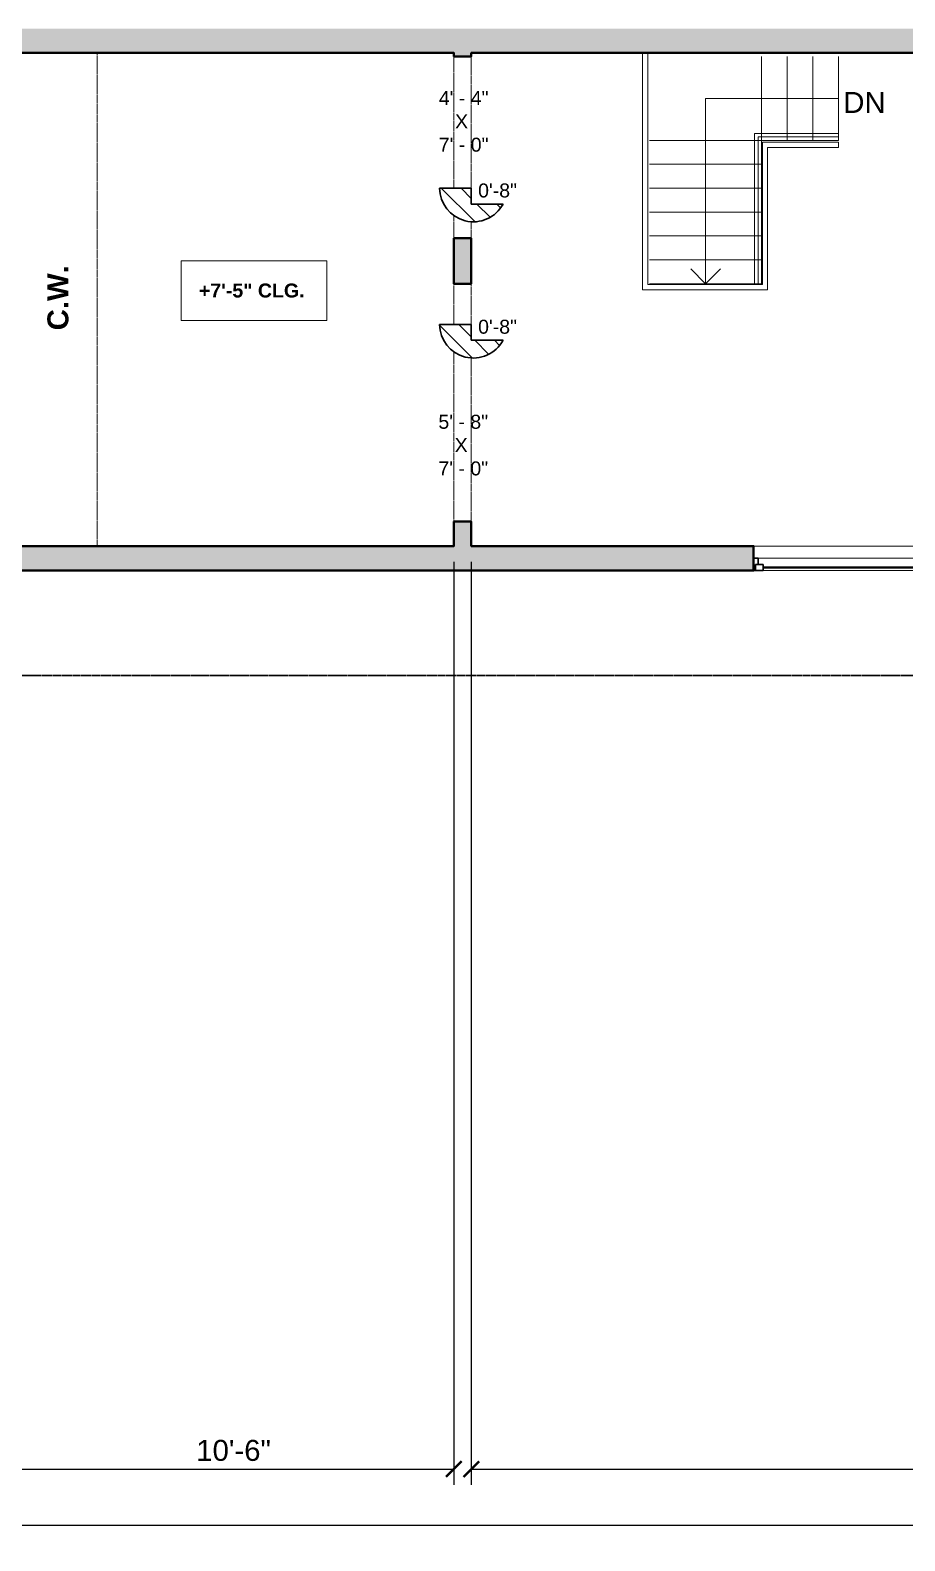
# Model space of a CAD drawing. Header units: inches. Extents: x -2078 to 106214, y -964 to 6385.
# Drawn here: x 40184.7 to 40434.9, y 3592.8 to 4024.7 of the extents above; entities that cross this region are included whole.
import ezdxf

# ---------------------------------------------------------------- set-up
doc = ezdxf.new("R2010")
doc.units = ezdxf.units.IN
doc.header["$MEASUREMENT"] = 0
doc.linetypes.add('HIDDEN2', pattern=[0.1875, 0.125, -0.0625])
for name, color, linetype, lineweight in [('A-ANNO', 2, 'Continuous', 5), ('A-ANNO-DIMS', 1, 'Continuous', 9), ('A-DETL-MEDM', 33, 'Continuous', 30), ('A-DETL-THIN', 151, 'Continuous', 9), ('A-DOOR', 1, 'Continuous', 18), ('A-GLAZ', 2, 'Continuous', 30), ('A-HIDDEN', 2, 'HIDDEN2', 18), ('A-RAILING', 4, 'Continuous', 9), ('A-STRS', 4, 'Continuous', 9), ('A-WALL', 3, 'Continuous', 40), ('A-WINDOWS', 2, 'Continuous', 18)]:
    doc.layers.add(name, color=color, linetype=linetype, lineweight=lineweight)
doc.layers.add('A-HATCH', color=9, linetype='Continuous')
doc.styles.add('Arial', font='arial.ttf')
doc.styles.add('Arial_2', font='arial.ttf', dxfattribs={"height": 3})
doc.styles.add('Arial_B', font='arialbd.ttf', dxfattribs={"height": 4.5})
doc.styles.add('Arial_B_1', font='arialbd.ttf', dxfattribs={"height": 3})
doc.styles.add('JC', font='arial.ttf', dxfattribs={"height": 0.125})
doc.dimstyles.new('JC-DIMS', dxfattribs={"dimtxt": 0.125, "dimasz": 0.09375, "dimexe": 0.09375, "dimexo": 0.09375, "dimgap": 0.046875, "dimtad": 1, "dimdec": 1, "dimzin": 0, "dimdsep": 46, "dimlunit": 4, "dimtxsty": 'JC', "dimblk": 'ARCHTICK', "dimcen": 0.09, "dimclrd": 1, "dimclre": 1, "dimclrt": 256, "dimadec": 0, "dimazin": 0, "dimtfac": 1, "dimtdec": 1, "dimtofl": 0, "dimtmove": 1, "dimatfit": 3, "dimfxl": 1, "dimtolj": 1, "dimtzin": 0, "dimarcsym": 0})
pattern_1 = [(135, (41433.553, 4952.684), (-2.828427, -2.828427), [])]

# ---------------------------------------------------------------- blocks, each defined once
blk = doc.blocks.new('JC_OPENING DOOR - OPENING DOOR-1501209-4-2nd Floor - Auditorium')
at = {"linetype": 'HIDDEN2'}
for p, q in [((14.27, 2.5), (-34.32, 2.5)), ((33.68, 2.5), (22.05, 2.5)), ((-34.32, -2.5), (12.48, -2.5)), ((22.05, -2.5), (33.68, -2.5))]:
    blk.add_line(p, q, dxfattribs=at)
for p, q in [((-34.32, 2.5), (-34.32, -2.5)), ((33.68, -2.5), (33.68, 2.5))]:
    blk.add_line(p, q)
blk = doc.blocks.new('JC_OPENING DOOR - OPENING DOOR-1501301-4-2nd Floor - Auditorium')
at = {"color": 1, "linetype": 'HIDDEN2'}
for p, q in [((11.34, 2.5), (-26.32, 2.5)), ((25.68, 2.5), (20.91, 2.5)), ((-26.32, -2.5), (11.34, -2.5)), ((19.12, -2.5), (25.68, -2.5))]:
    blk.add_line(p, q, dxfattribs=at)
at = {"color": 1}
for p, q in [((-26.32, 2.5), (-26.32, -2.5)), ((25.68, -2.5), (25.68, 2.5))]:
    blk.add_line(p, q, dxfattribs=at)
blk = doc.blocks.new('Top Rail Type - Top Rail_Internal_-V1-4-2nd Floor - Auditorium')
at = {"layer": 'A-RAILING'}
for p, q in [((-1073.63, -934.45), (-1073.63, -1002.2)), ((-1072.13, -934.45), (-1072.13, -1000.7)), ((-1039.38, -959.95), (-1017.63, -959.95)), ((-1039.38, -1000.7), (-1039.38, -959.95)), ((-1037.88, -961.45), (-1017.63, -961.45)), ((-1037.88, -1002.2), (-1037.88, -961.45)), ((-1017.63, -959.95), (-1017.63, -961.45)), ((-1072.13, -1000.7), (-1039.38, -1000.7)), ((-1073.63, -1002.2), (-1037.88, -1002.2))]:
    blk.add_line(p, q, dxfattribs=at)
blk = doc.blocks.new('JC_FIXED WINDOW - MUNTIN - FIXED WINDOW-1550866-4-2nd Floor - Auditorium')
at = {"layer": 'A-GLAZ'}
for p, q in [((-69, 3.5), (-69, -3.5)), ((-66.25, 3.5), (-69, 3.5)), ((-68.5, 3.5), (-68.5, 1.75)), ((-68.5, 1.75), (-67.75, 1.75)), ((-66.25, 1.75), (-67.75, 1.75)), ((-67.75, 1.75), (-67.75, 0)), ((-66.25, 3.5), (-66.25, 1.75)), ((66.25, 3.5), (69, 3.5)), ((66.25, 3.5), (66.25, 1.75)), ((66.25, 1.75), (68.5, 1.75)), ((67.75, 1.75), (67.75, 0)), ((68.5, 3.5), (68.5, 1.75)), ((69, 3.5), (69, -3.5)), ((-69, 0), (-67.75, 0)), ((67.75, 0), (69, 0))]:
    blk.add_line(p, q, dxfattribs=at)
at = {"layer": 'A-GLAZ', "lineweight": 9}
for p, q in [((66.25, 3.5), (-66.25, 3.5)), ((67.75, 0), (-67.75, 0))]:
    blk.add_line(p, q, dxfattribs=at)
at = {"layer": 'A-GLAZ', "lineweight": 40}
blk.add_line((-66.25, 2.625), (66.25, 2.625), dxfattribs=at)
at = {"layer": 'A-WINDOWS'}
for p, q in [((69, 3.5), (-69, 3.5)), ((-69, -3.5), (69, -3.5))]:
    blk.add_line(p, q, dxfattribs=at)
blk = doc.blocks.new('_ArchTick')
at = {"color": 0, "linetype": 'ByBlock', "const_width": 0.15}
blk.add_lwpolyline([(-0.5, -0.5), (0.5, 0.5)], dxfattribs=at)
blk = doc.blocks.new('*D1693')
at = {"layer": 'A-ANNO-DIMS', "color": 1, "lineweight": -2, "transparency": 16777216}
for p, q in [((40310.92, 3872.74), (40310.92, 3608.77)), ((40677.92, 3872.74), (40677.92, 3608.77)), ((40310.92, 3613.27), (40677.92, 3613.27))]:
    blk.add_line(p, q, dxfattribs=at)
at = {"layer": 'Defpoints', "color": 0, "transparency": 16777216}
for p in [(40310.92, 3877.24), (40677.92, 3877.24), (40677.92, 3613.27)]:
    blk.add_point(p, dxfattribs=at)
at = {"layer": 'A-ANNO-DIMS', "color": 1, "lineweight": -2, "transparency": 16777216, "xscale": 4.5, "yscale": 4.5, "zscale": 4.5, "rotation": 180}
blk.add_blockref('_ArchTick', (40310.92, 3613.27), dxfattribs=at)
at = {"layer": 'A-ANNO-DIMS', "color": 1, "lineweight": -2, "transparency": 16777216, "xscale": 4.5, "yscale": 4.5, "zscale": 4.5}
blk.add_blockref('_ArchTick', (40677.92, 3613.27), dxfattribs=at)
at = {"layer": 'A-ANNO-DIMS', "color": 2, "transparency": 16777216, "insert": (40494.42, 3618.59), "char_height": 6, "width": 0.4874, "attachment_point": 5, "style": 'JC'}
blk.add_mtext('\\A1;30\'-7"', dxfattribs=at)
blk = doc.blocks.new('*D1695')
at = {"layer": 'A-ANNO-DIMS', "color": 1, "lineweight": -2, "transparency": 16777216}
for p, q in [((40179.92, 3872.74), (40179.92, 3608.77)), ((40305.92, 3872.74), (40305.92, 3608.77)), ((40179.92, 3613.27), (40305.92, 3613.27))]:
    blk.add_line(p, q, dxfattribs=at)
at = {"layer": 'Defpoints', "color": 0, "transparency": 16777216}
for p in [(40179.92, 3877.24), (40305.92, 3877.24), (40305.92, 3613.27)]:
    blk.add_point(p, dxfattribs=at)
at = {"layer": 'A-ANNO-DIMS', "color": 1, "lineweight": -2, "transparency": 16777216, "xscale": 4.5, "yscale": 4.5, "zscale": 4.5, "rotation": 180}
blk.add_blockref('_ArchTick', (40179.92, 3613.27), dxfattribs=at)
at = {"layer": 'A-ANNO-DIMS', "color": 1, "lineweight": -2, "transparency": 16777216, "xscale": 4.5, "yscale": 4.5, "zscale": 4.5}
blk.add_blockref('_ArchTick', (40305.92, 3613.27), dxfattribs=at)
at = {"layer": 'A-ANNO-DIMS', "color": 2, "transparency": 16777216, "insert": (40242.92, 3618.58), "char_height": 6, "width": 0.4874, "attachment_point": 5, "style": 'JC'}
blk.add_mtext('\\A1;10\'-6"', dxfattribs=at)
blk = doc.blocks.new('*D1697')
at = {"layer": 'A-ANNO-DIMS', "color": 1, "lineweight": -2, "transparency": 16777216}
for p, q in [((41124.92, 3960.1), (41124.92, 3592.77)), ((39901.92, 3879.74), (39901.92, 3592.77)), ((39901.92, 3597.27), (41124.92, 3597.27))]:
    blk.add_line(p, q, dxfattribs=at)
at = {"layer": 'Defpoints', "color": 0, "transparency": 16777216}
for p in [(41124.92, 3964.6), (39901.92, 3884.24), (41124.92, 3597.27)]:
    blk.add_point(p, dxfattribs=at)
at = {"layer": 'A-ANNO-DIMS', "color": 1, "lineweight": -2, "transparency": 16777216, "xscale": 4.5, "yscale": 4.5, "zscale": 4.5, "rotation": 180}
blk.add_blockref('_ArchTick', (39901.92, 3597.27), dxfattribs=at)
at = {"layer": 'A-ANNO-DIMS', "color": 1, "lineweight": -2, "transparency": 16777216, "xscale": 4.5, "yscale": 4.5, "zscale": 4.5}
blk.add_blockref('_ArchTick', (41124.92, 3597.27), dxfattribs=at)
at = {"layer": 'A-ANNO-DIMS', "color": 2, "transparency": 16777216, "insert": (40513.42, 3602.58), "char_height": 6, "width": 0.6604, "attachment_point": 5, "style": 'JC'}
blk.add_mtext('\\A1;101\'-11"', dxfattribs=at)
blk = doc.blocks.new('*D1713')
at = {"layer": 'A-ANNO-DIMS', "color": 1, "lineweight": -2, "transparency": 16777216}
for p, q in [((40391.67, 4632.25), (39788.53, 4632.25)), ((39793.03, 4632.25), (39793.03, 4025.24)), ((40168.42, 4025.24), (39788.53, 4025.24))]:
    blk.add_line(p, q, dxfattribs=at)
at = {"layer": 'Defpoints', "color": 0, "transparency": 16777216}
for p in [(40396.17, 4632.25), (39793.03, 4025.24), (40172.92, 4025.24)]:
    blk.add_point(p, dxfattribs=at)
at = {"layer": 'A-ANNO-DIMS', "color": 1, "lineweight": -2, "transparency": 16777216, "xscale": 4.5, "yscale": 4.5, "zscale": 4.5}
for p, rotation in [((39793.03, 4632.25), 90), ((39793.03, 4025.24), 270)]:
    blk.add_blockref('_ArchTick', p, dxfattribs=dict(at, rotation=rotation))
at = {"layer": 'A-ANNO-DIMS', "color": 2, "transparency": 16777216, "insert": (39787.71, 4328.74), "char_height": 6, "width": 0.4874, "attachment_point": 5, "rotation": 90, "style": 'JC'}
blk.add_mtext('\\A1;50\'-7"', dxfattribs=at)

msp = doc.modelspace()

# ---------------------------------------------------------------- hatches: boundary and pattern name
at = {"layer": 'A-HATCH'}
h = msp.add_hatch(color=256, dxfattribs=at)
h.dxf.hatch_style = 1
h.paths.add_polyline_path([(41134.919, 3936.9), (41134.919, 3947.237), (41218.919, 3947.237), (41218.919, 3935.361, -0.0718044), (41245.836, 3917.904), (41249.532, 3921.313), (41254.544, 3935.085), (41227.392, 3962.237), (41134.919, 3962.237), (41134.919, 4027.237), (41062.919, 4027.237), (41062.919, 4602.749), (41058.919, 4602.749), (41058.919, 4641.249), (40292.919, 4641.249), (40292.919, 4632.249), (40465.919, 4632.249), (40465.919, 4615.759), (40355.26, 4562.476), (40357.429, 4557.971), (40511.692, 4632.249), (41049.919, 4632.249), (41049.919, 4420.243), (41018.596, 4420.243), (40958.169, 4477.243), (40951.919, 4477.243), (40951.919, 4390.743), (40959.919, 4390.743), (40959.919, 4415.243), (41049.919, 4415.243), (41049.919, 4248.243), (40959.919, 4248.243), (40959.919, 4272.743), (40951.919, 4272.743), (40951.919, 4185.743), (40959.419, 4185.743), (41018.62, 4243.243), (41049.919, 4243.243), (41049.919, 4025.237), (40535.367, 4025.237), (40360.165, 4099.606), (40358.211, 4095.004), (40465.919, 4049.284), (40465.919, 4025.237), (40179.919, 4025.237), (40179.919, 4081.237), (40272.919, 4081.237), (40272.919, 4086.237), (40179.919, 4086.237), (40179.919, 4170.684), (40334.278, 4105.163), (40336.232, 4109.765), (40179.919, 4176.116), (40179.919, 4179.237), (40172.919, 4179.237), (40172.919, 3964.237), (40163.919, 3964.237), (40163.919, 3960.237), (40172.919, 3960.237), (40172.919, 3884.237), (39901.919, 3884.237), (39901.919, 3924.619), (39960.413, 3978.237), (39982.919, 3978.237), (39982.919, 3982.237), (39958.857, 3982.237), (39901.919, 3930.046), (39901.919, 4632.249), (40172.919, 4632.249), (40172.919, 4616.249), (40179.919, 4616.249), (40179.919, 4632.249), (40256.919, 4632.249), (40256.919, 4641.249), (39887.919, 4641.249), (39887.919, 3870.237), (40391.669, 3870.237), (40391.669, 3877.237), (40310.919, 3877.237), (40310.919, 3884.237), (40305.919, 3884.237), (40305.919, 3877.237), (40179.919, 3877.237), (40179.919, 4018.237), (40305.919, 4018.237), (40305.919, 4017.237), (40310.919, 4017.237), (40310.919, 4018.237), (40677.919, 4018.237), (40677.919, 3917.237), (40682.919, 3917.237), (40682.919, 4018.237), (41056.94, 4018.237), (41056.94, 4010.237), (41061.94, 4010.237), (41061.94, 4017.237), (41124.919, 4017.237), (41124.919, 3964.599), (41061.94, 3901.62), (41061.94, 3980.237), (41056.94, 3980.237), (41056.94, 3896.62), (41051.558, 3891.237), (41023.873, 3891.237), (41023.873, 3877.237), (40960.191, 3877.237), (40960.191, 3870.237), (41049.7, 3870.237), (41049.7, 3857.409), (41054.7, 3857.409), (41054.7, 3860.409), (41070.7, 3860.409, -0.0121829), (41071.865, 3865.409)])
h = msp.add_hatch(dxfattribs=at)
h.set_pattern_fill('FP_3', color=250, scale=64, style=0, pattern_type=2)
h.set_pattern_definition(pattern_1)
h.paths.add_polyline_path([(40311.258, 3969.959), (40313.373, 3970.141), (40315.396, 3970.779), (40317.232, 3971.845), (40318.79, 3973.286), (40319.996, 3975.032), (40310.919, 3975.032), (40310.919, 3979.571), (40301.842, 3979.571), (40302.084, 3977.462), (40302.781, 3975.458), (40303.899, 3973.654), (40305.384, 3972.138), (40307.165, 3970.983), (40309.155, 3970.245)])
h = msp.add_hatch(color=256, dxfattribs=at)
h.dxf.hatch_style = 1
h.paths.add_polyline_path([(40305.919, 3952.237), (40310.919, 3952.237), (40310.919, 3965.237), (40305.919, 3965.237)])
h = msp.add_hatch(dxfattribs=at)
h.set_pattern_fill('FP_3', color=250, scale=64, style=0, pattern_type=2)
h.set_pattern_definition(pattern_1)
h.paths.add_polyline_path([(40311.258, 3930.995), (40313.373, 3931.176), (40315.396, 3931.815), (40317.232, 3932.88), (40318.79, 3934.321), (40319.996, 3936.067), (40310.919, 3936.067), (40310.919, 3940.606), (40301.842, 3940.606), (40302.084, 3938.497), (40302.781, 3936.493), (40303.899, 3934.689), (40305.384, 3933.173), (40307.165, 3932.018), (40309.155, 3931.28)])

# ---------------------------------------------------------------- linework, layer by layer
at = {"layer": 'A-ANNO'}
for p, q in [((40377.919, 4005.237), (40415.919, 4005.237)), ((40377.919, 3952.237), (40377.919, 4005.237)), ((40377.919, 3952.237), (40373.676, 3956.48)), ((40377.919, 3952.237), (40382.162, 3956.48))]:
    msp.add_line(p, q, dxfattribs=at)
at = {"layer": 'A-ANNO', "flags": 128}
msp.add_lwpolyline([(40227.882, 3958.767), (40269.618, 3958.767), (40269.618, 3941.698), (40227.882, 3941.698)], close=True, dxfattribs=at)
at = {"layer": 'A-DETL-MEDM'}
for p, q in [((40310.919, 3979.571), (40301.842, 3979.571)), ((40310.919, 3975.032), (40310.919, 3979.571)), ((40319.996, 3975.032), (40310.919, 3975.032)), ((40310.919, 3940.606), (40301.842, 3940.606)), ((40310.919, 3936.067), (40310.919, 3940.606)), ((40319.996, 3936.067), (40310.919, 3936.067))]:
    msp.add_line(p, q, dxfattribs=at)
for centre in [(40311.496, 3979.611), (40311.496, 3940.646)]:
    msp.add_arc(centre, 9.654, 180.23904, 331.68847, dxfattribs=at)
at = {"layer": 'A-DETL-THIN'}
for p, q in [((40415.919, 3994.237), (40415.919, 3995.237)), ((40391.919, 3952.237), (40392.919, 3952.237))]:
    msp.add_line(p, q, dxfattribs=at)
at = {"layer": 'A-HIDDEN', "lineweight": 9}
msp.add_line((40203.919, 4018.237), (40203.919, 3877.237), dxfattribs=at)
at = {"layer": 'A-HIDDEN', "lineweight": 30}
msp.add_lwpolyline([(41032.577, 3840.286), (39857.919, 3840.237), (39857.919, 4671.249), (41058.919, 4671.249)], dxfattribs=at)
at = {"layer": 'A-RAILING'}
for p, q in [((40415.919, 3995.237), (40391.919, 3995.237)), ((40391.919, 3995.237), (40391.919, 3952.237)), ((40392.919, 3994.237), (40415.919, 3994.237)), ((40392.919, 3952.237), (40392.919, 3994.237))]:
    msp.add_line(p, q, dxfattribs=at)
at = {"layer": 'A-STRS', "lineweight": 9}
for p, q in [((40393.919, 3952.237), (40393.919, 4017.237)), ((40401.252, 4017.237), (40401.252, 3993.237)), ((40408.586, 4017.237), (40408.586, 3993.237)), ((40415.919, 4017.237), (40415.919, 3993.237)), ((40415.919, 3993.237), (40361.919, 3993.237)), ((40361.919, 3986.404), (40393.919, 3986.404)), ((40361.919, 3979.571), (40393.919, 3979.571)), ((40361.919, 3972.737), (40393.919, 3972.737)), ((40361.919, 3965.904), (40393.919, 3965.904)), ((40361.919, 3959.071), (40393.919, 3959.071)), ((40361.919, 3952.237), (40393.919, 3952.237))]:
    msp.add_line(p, q, dxfattribs=at)
at = {"layer": 'A-WALL'}
msp.add_lwpolyline([(39887.919, 4641.249), (39887.919, 3870.237), (40391.669, 3870.237), (40391.669, 3877.237), (40310.919, 3877.237), (40310.919, 3884.237), (40305.919, 3884.237), (40305.919, 3877.237), (40179.919, 3877.237), (40179.919, 4018.237), (40305.919, 4018.237), (40305.919, 4017.237), (40310.919, 4017.237), (40310.919, 4018.237), (40677.919, 4018.237)], dxfattribs=at)
msp.add_lwpolyline([(40305.919, 3952.237), (40310.919, 3952.237), (40310.919, 3965.237), (40305.919, 3965.237)], close=True, dxfattribs=at)

# ---------------------------------------------------------------- block references
at = {"layer": 'A-DOOR'}
for name, p, rotation in [('JC_OPENING DOOR - OPENING DOOR-1501301-4-2nd Floor - Auditorium', (40308.419, 3990.915), 270), ('JC_OPENING DOOR - OPENING DOOR-1501209-4-2nd Floor - Auditorium', (40308.419, 3918.56), 90)]:
    msp.add_blockref(name, p, dxfattribs=dict(at, rotation=rotation))
at = {"layer": 'A-RAILING'}
msp.add_blockref('Top Rail Type - Top Rail_Internal_-V1-4-2nd Floor - Auditorium', (41433.553, 4952.684), dxfattribs=at)
at = {"layer": 'A-WINDOWS', "rotation": 180}
msp.add_blockref('JC_FIXED WINDOW - MUNTIN - FIXED WINDOW-1550866-4-2nd Floor - Auditorium', (40460.669, 3873.737), dxfattribs=at)

# ---------------------------------------------------------------- texts
at = {"layer": 'A-ANNO', "attachment_point": 1}
for s, insert, char_height, width, style in [('4\' - 4" ', (40301.613, 4007.348), 4, 19.998, 'Arial_2'), ('DN', (40417.311, 4007.093), 6, 14.948, 'Arial'), ('   X ', (40301.613, 4000.681), 4, 12.726, 'Arial_2'), ('7\' - 0"', (40301.613, 3994.014), 4, 17.978, 'Arial_2'), ('0\'-8" ', (40312.861, 3980.919), 4, 15.958, 'Arial_2'), ('+7\'-5" CLG.', (40233.002, 3952.313), 4, 37.976, 'Arial_B_1'), ('0\'-8" ', (40312.861, 3941.954), 4, 15.958, 'Arial_2'), ('5\' - 8" ', (40301.496, 3914.773), 4, 19.998, 'Arial_2'), ('   X ', (40301.496, 3908.107), 4, 12.726, 'Arial_2'), ('7\' - 0"', (40301.496, 3901.44), 4, 17.978, 'Arial_2')]:
    msp.add_mtext(s, dxfattribs=dict(at, insert=insert, char_height=char_height, width=width, style=style))
at = {"layer": 'A-ANNO', "insert": (40189.666, 3938.928), "char_height": 6, "width": 22.624, "attachment_point": 1, "rotation": 90, "style": 'Arial_B'}
msp.add_mtext('C.W.', dxfattribs=at)

# ---------------------------------------------------------------- dimensions: what is measured, and where the dimension line sits
at = {"layer": 'A-ANNO-DIMS'}
dim = msp.add_linear_dim(base=(39793.028, 4025.237), p1=(40396.171, 4632.249), p2=(40172.919, 4025.237), angle=90, dimstyle='JC-DIMS', override={"dimclrt": 2}, dxfattribs=at)
dim.commit()
dim.dimension.update_dxf_attribs({"geometry": '*D1713', "text_midpoint": (39787.715, 4328.743)})
for base, p1, p2, picture, middle in [((41124.919, 3597.271), (39901.919, 3884.237), (41124.919, 3964.599), '*D1697', (40513.419, 3602.585)), ((40305.919, 3613.271), (40179.919, 3877.237), (40305.919, 3877.237), '*D1695', (40242.919, 3618.585)), ((40677.919, 3613.271), (40310.919, 3877.237), (40677.919, 3877.237), '*D1693', (40494.419, 3618.587))]:
    dim = msp.add_linear_dim(base=base, p1=p1, p2=p2, dimstyle='JC-DIMS', override={"dimclrt": 2}, dxfattribs=at)
    dim.commit()
    dim.dimension.update_dxf_attribs({"geometry": picture, "text_midpoint": middle})

doc.saveas('drawing.dxf')
